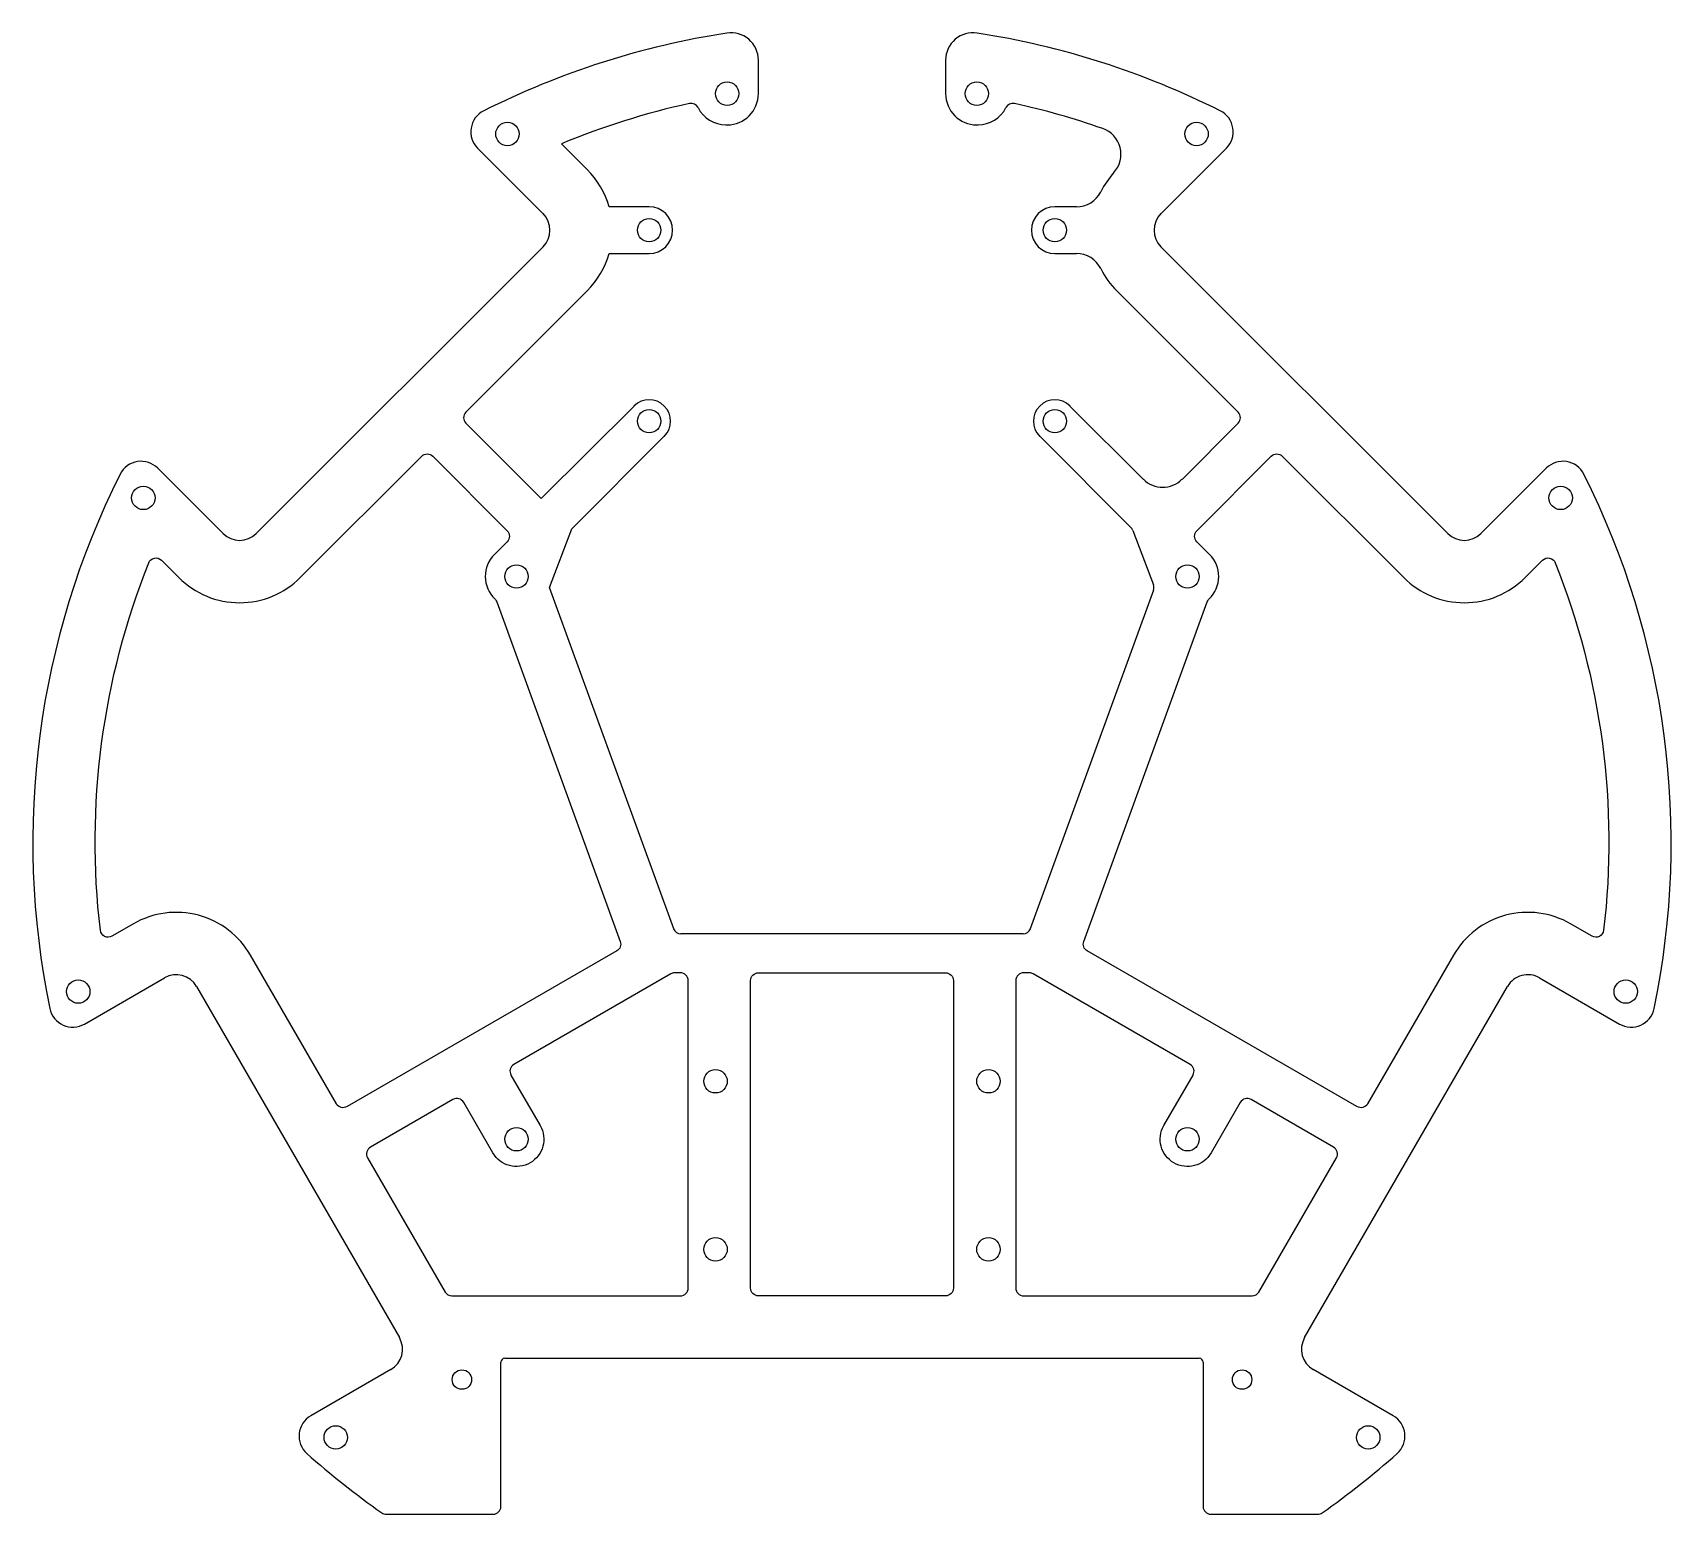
# Model space of a CAD drawing. Header units: millimetres. Extents: x -105 to 105, y -86 to 104.
import ezdxf

# ---------------------------------------------------------------- set-up
doc = ezdxf.new("R2010")
doc.units = ezdxf.units.MM
doc.layers.get('0').update_dxf_attribs({"linetype": 'CONTINUOUS'})

msp = doc.modelspace()

# ---------------------------------------------------------------- linework, layer by layer
for p, q in [((-12, 96), (-12, 100.31)), ((12, 100.31), (12, 96)), ((-16.15, 92), (-16, 92)), ((16, 92), (16.15, 92)), ((-47.98, 88.99), (-39.6, 80.61)), ((-33.94, 86.27), (-37.24, 89.57)), ((39.6, 80.61), (47.98, 88.99)), ((-26, 81.49), (-31.14, 81.49)), ((28.76, 81.49), (26, 81.49)), ((-39.6, 76.37), (-76.37, 39.6)), ((76.37, 39.6), (39.6, 76.37)), ((-31.14, 75.49), (-26, 75.49)), ((26, 75.49), (28.76, 75.49)), ((-49.5, 55.15), (-33.94, 70.71)), ((33.94, 70.71), (49.5, 55.15)), ((-27.94, 55.94), (-39.82, 44.07)), ((37.35, 46.54), (27.94, 55.94)), ((-39.82, 44.07), (-49.5, 53.74)), ((49.5, 53.74), (42.3, 46.54)), ((-35.93, 40.18), (-24.06, 52.06)), ((24.06, 52.06), (35.78, 40.33)), ((-80.61, 39.6), (-88.99, 47.98)), ((88.99, 47.98), (80.61, 39.6)), ((-38.76, 32.66), (-35.93, 40.18)), ((36.01, 39.98), (38.63, 33.01)), ((-22.85, -11.08), (-38.76, 32.66)), ((38.63, 32.32), (22.85, -11.08)), ((21.92, -11.74), (-21.92, -11.74)), ((-98.37, -23.31), (-88.11, -17.39)), ((-84.01, -18.48), (-58.01, -63.52)), ((58.01, -63.52), (84.01, -18.48)), ((88.11, -17.39), (98.37, -23.31)), ((-45, -85.17), (-45, -66.67)), ((-44.5, -66.17), (44.5, -66.17)), ((45, -66.67), (45, -85.17)), ((-59.11, -67.61), (-69.37, -73.54)), ((69.37, -73.54), (59.11, -67.61)), ((-59.69, -86.17), (-46, -86.17)), ((46, -86.17), (59.69, -86.17))]:
    msp.add_line(p, q)
for points in [[(-45.79, 31.21, -0.113237), (-45.54, 30.84), (-29.7, -12.73, -0.363869), (-30.14, -13.94), (-64.72, -33.9, -0.414214), (-66.09, -33.54), (-77.09, -14.48, 0.414214), (-92.11, -10.46), (-94.85, -12.04, -0.539109), (-96.34, -11.29, -0.124397), (-90.14, 35.84, -0.539109), (-88.5, 36.17), (-86.27, 33.94, 0.414214), (-70.71, 33.94), (-55.15, 49.5, -0.414214), (-53.74, 49.5), (-44.2, 39.95, -0.414214), (-44.2, 38.54), (-45.83, 36.91, 0.418419)], [(45.54, 30.84, -0.113237), (45.79, 31.21, 0.418419), (45.83, 36.91), (44.2, 38.54, -0.414214), (44.2, 39.95), (53.74, 49.5, -0.414214), (55.15, 49.5), (70.71, 33.94, 0.414214), (86.27, 33.94), (88.5, 36.17, -0.539109), (90.14, 35.84, -0.124397), (96.34, -11.29, -0.539109), (94.85, -12.04), (92.11, -10.46, 0.414214), (77.09, -14.48), (66.09, -33.54, -0.414214), (64.72, -33.9), (30.14, -13.94, -0.363869), (29.7, -12.73)], [(-51.14, -32.99), (-61.72, -39.1, 0.414214), (-62.09, -40.46), (-52.15, -57.67, 0.267949), (-51.29, -58.17), (-22, -58.17, 0.414214), (-21, -57.17), (-21, -17.74, 0.414214), (-22, -16.74), (-22.73, -16.74, 0.131652), (-23.23, -16.88), (-43.34, -28.49, 0.414214), (-43.71, -29.85), (-39.97, -36.33, -1), (-46.03, -39.83), (-49.77, -33.35, 0.414214)], [(-13, -17.74, -0.414214), (-12, -16.74), (12, -16.74, -0.414214), (13, -17.74), (13, -57.17, -0.414214), (12, -58.17), (-12, -58.17, -0.414214), (-13, -57.17)], [(61.72, -39.1), (51.14, -32.99, 0.414214), (49.77, -33.35), (46.03, -39.83, -1), (39.97, -36.33), (43.71, -29.85, 0.414214), (43.34, -28.49), (23.23, -16.88, 0.131652), (22.73, -16.74), (22, -16.74, 0.414214), (21, -17.74), (21, -57.17, 0.414214), (22, -58.17), (51.29, -58.17, 0.267949), (52.15, -57.67), (62.09, -40.46, 0.414214)]]:
    msp.add_lwpolyline(points, format="xyb", close=True)
for centre, radius in [((-16, 96), 1.5), ((16, 96), 1.5), ((-44.16, 90.83), 1.5), ((44.16, 90.83), 1.5), ((-26, 78.49), 1.5), ((26, 78.49), 1.5), ((-26, 54), 1.5), ((26, 54), 1.5), ((-90.83, 44.16), 1.5), ((90.83, 44.16), 1.5), ((-43, 34.08), 1.5), ((43, 34.08), 1.5), ((-99.17, -19.15), 1.5), ((99.17, -19.15), 1.5), ((-17.49, -30.65), 1.5), ((17.49, -30.65), 1.5), ((-43, -38.08), 1.5), ((43, -38.08), 1.5), ((-17.49, -52.2), 1.5), ((17.49, -52.2), 1.5), ((-50, -68.9), 1.25), ((50, -68.9), 1.25), ((-66.17, -76.31), 1.5), ((66.17, -76.31), 1.5)]:
    msp.add_circle(centre, radius)
for centre, radius, start, end in [((0, 0), 105, 98.784, 116.7161), ((-15.5, 100.31), 3.5, 0, 98.784), ((15.5, 100.31), 3.5, 81.216, 180), ((0, 0), 105, 63.2839, 81.216), ((0, 0), 97, 102.4031, 112.5769), ((-20.62, 93.76), 1, 26.6227, 102.4031), ((-16, 96), 4, -90, 0), ((16, 96), 4, 180, 270), ((20.62, 93.76), 1, 77.5969, 153.3773), ((0, 0), 97, 70.6559, 77.5969), ((-45.86, 91.11), 3, 116.7161, 225), ((-16.15, 96), 4, 206.6227, 270), ((16.15, 96), 4, 270, 333.3773), ((45.86, 91.11), 3, -45, 63.2839), ((30.97, 88.22), 3.5, -42.1614, 70.6559), ((-41.72, 78.49), 11, 15.8266, 45), ((41.72, 78.49), 11, 137.8386, 153.3669), ((28.76, 84.99), 3.5, 270, 333.3669), ((-41.72, 78.49), 3, -45, 45), ((-26, 78.49), 3, -90, 90), ((26, 78.49), 3, 90, 270), ((41.72, 78.49), 3, 135, 225), ((-41.72, 78.49), 11, 315, 344.1734), ((28.76, 71.99), 3.5, 26.6331, 90), ((41.72, 78.49), 11, 206.6331, 225), ((-26, 54), 2.75, -45, 135), ((26, 54), 2.75, 45, 225), ((-48.79, 54.45), 1, 135, 225), ((48.79, 54.45), 1, -45, 45), ((-91.11, 45.86), 3, 45, 153.2839), ((91.11, 45.86), 3, 26.7161, 135), ((0, 0), 105, 153.2839, 191.7161), ((39.82, 49.02), 3.5, 225, 315), ((0, 0), 105, -11.7161, 26.7161), ((35.07, 39.63), 1, 20.6313, 45), ((-78.49, 41.72), 3, 225, 315), ((78.49, 41.72), 3, 225, 315), ((37.69, 32.66), 1, -19.9796, 20.6313), ((-21.92, -10.74), 1, 199.9796, 270), ((21.92, -10.74), 1, 270, 340.0204), ((-86.61, -19.98), 3, 30, 120), ((86.61, -19.98), 3, 60, 150), ((-99.87, -20.71), 3, 191.7161, 300), ((99.87, -20.71), 3, 240, 348.2839), ((-60.61, -65.02), 3, -60, 30), ((60.61, -65.02), 3, 150, 240), ((-44.5, -66.67), 0.5, 90, 180), ((44.5, -66.67), 0.5, 0, 90), ((-67.87, -76.14), 3, 120, 228.2839), ((67.87, -76.14), 3, -48.2839, 60), ((0, 0), 105, 228.2839, 234.9776), ((0, 0), 105, 305.0224, 311.7161), ((-59.69, -85.17), 1, 234.9776, 270), ((-46, -85.17), 1, -90, 0), ((46, -85.17), 1, 180, 270), ((59.69, -85.17), 1, 270, 305.0224)]:
    msp.add_arc(centre, radius, start, end)

doc.saveas('drawing.dxf')
